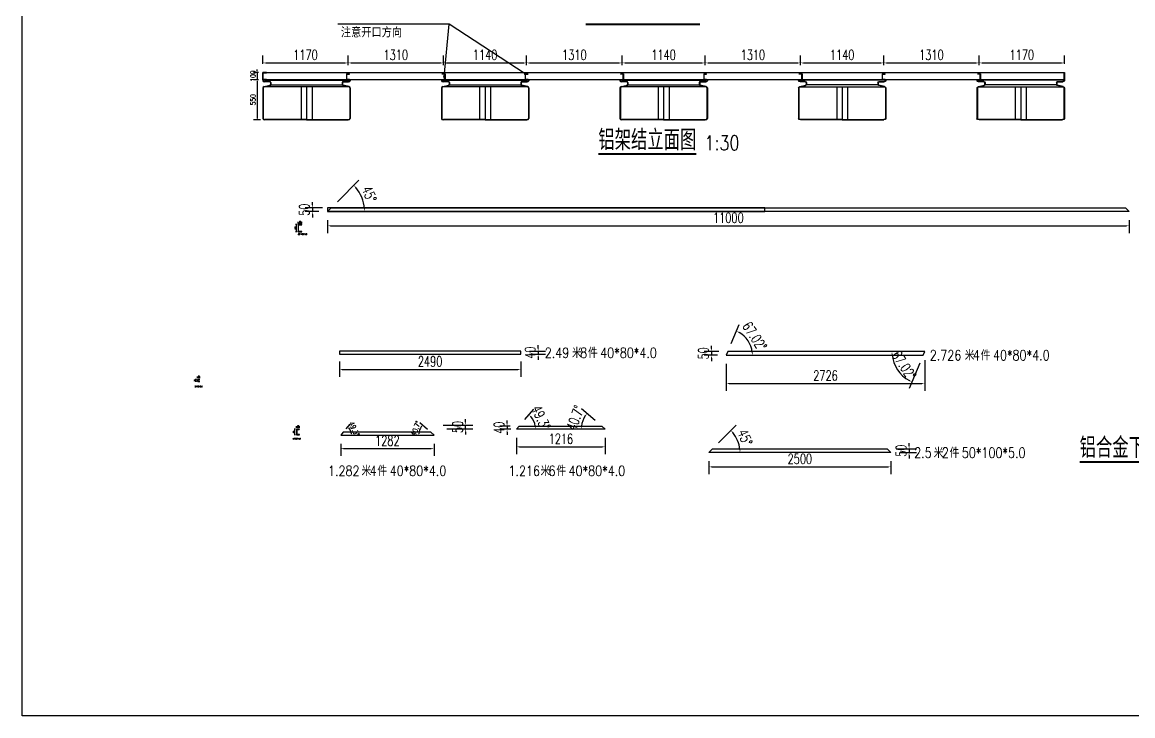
# Model space of a CAD drawing. Header units: millimetres. Extents: x 20612 to 122804, y 29227 to 156976.
# Drawn here: x 80355 to 95595, y 29227 to 38743 of the extents above; entities that cross this region are included whole.
import ezdxf

# ---------------------------------------------------------------- set-up
doc = ezdxf.new("R2010")
doc.units = ezdxf.units.MM
doc.header["$LTSCALE"] = 1000
for name, color, linetype in [('DIM_LEAD', 3, 'Continuous'), ('DIM_SYMB', 3, 'Continuous'), ('PUB_TEXT', 7, 'Continuous'), ('W-FLOAT_BOWL浮筒', 253, 'Continuous')]:
    doc.layers.add(name, color=color, linetype=linetype)
doc.styles.add('_TCH_DIM', font='SIMPLEX.shx', dxfattribs={"bigfont": 'hztxt.shx'})
doc.styles.get("Standard").update_dxf_attribs({"font": 'simplex.shx', "width": 0.8, "bigfont": 'hztxt.shx'})
doc.styles.add('STANDARD_T3', font='simplex.shx', dxfattribs={"width": 0.7, "bigfont": 'hztxt.shx'})
doc.dimstyles.new('W&&20', dxfattribs={"dimtxt": 70, "dimasz": 20, "dimexe": 50, "dimexo": 60, "dimgap": 20, "dimtad": 1, "dimdec": 0, "dimzin": 0, "dimdsep": 46, "dimtxsty": 'STANDARD_T3', "dimcen": 0.09, "dimclrd": 1, "dimclre": 1, "dimclrt": 7, "dimazin": 2, "dimtfac": 1, "dimtdec": 0, "dimtix": 1, "dimtmove": 2, "dimatfit": 3, "dimfxl": 0, "dimtolj": 1, "dimtzin": 0, "dimarcsym": 0})
doc.dimstyles.new('W&&40', dxfattribs={"dimtxt": 140, "dimasz": 40, "dimexe": 100, "dimexo": 120, "dimgap": 40, "dimtad": 1, "dimdec": 0, "dimzin": 0, "dimdsep": 46, "dimtxsty": 'STANDARD_T3', "dimcen": 0.09, "dimclrd": 1, "dimclre": 1, "dimclrt": 7, "dimazin": 2, "dimtfac": 1, "dimtdec": 0, "dimtix": 1, "dimtmove": 2, "dimatfit": 3, "dimfxl": 0, "dimtolj": 1, "dimtzin": 0, "dimarcsym": 0})
doc.dimstyles.new('W&&5', dxfattribs={"dimtxt": 17.5, "dimasz": 5, "dimexe": 12.5, "dimexo": 15, "dimgap": 5, "dimtad": 1, "dimdec": 0, "dimzin": 0, "dimdsep": 46, "dimtxsty": 'STANDARD_T3', "dimcen": 0.09, "dimclrd": 1, "dimclre": 1, "dimclrt": 7, "dimazin": 2, "dimtfac": 1, "dimtdec": 0, "dimtix": 1, "dimtmove": 2, "dimatfit": 3, "dimfxl": 0, "dimtolj": 1, "dimtzin": 0, "dimarcsym": 0})

# ---------------------------------------------------------------- blocks, each defined once
blk = doc.blocks.new('*D130')
at = {"color": 1, "lineweight": -2, "transparency": 16777216}
for p, q in [((90015, 34054), (90015, 33685)), ((92741, 34104), (92741, 33685)), ((90055, 33785), (92701, 33785))]:
    blk.add_line(p, q, dxfattribs=at)
at = {"color": 1, "transparency": 16777216}
for points in [[(90055, 33792), (90055, 33779), (90015, 33785)], [(92701, 33792), (92701, 33779), (92741, 33785)]]:
    blk.add_solid(points, dxfattribs=at)
at = {"layer": 'Defpoints', "color": 0, "transparency": 16777216}
for p in [(90015, 34174), (92741, 34224), (92741, 33785)]:
    blk.add_point(p, dxfattribs=at)
at = {"color": 7, "transparency": 16777216, "insert": (91378, 33895), "char_height": 140, "attachment_point": 5, "style": 'STANDARD_T3'}
blk.add_mtext('\\A1;2726', dxfattribs=at)
blk = doc.blocks.new('*D131')
at = {"color": 1, "lineweight": -2, "transparency": 16777216}
for p, q in [((84707, 34090), (84707, 33879)), ((87197, 34090), (87197, 33879)), ((84747, 33979), (87157, 33979))]:
    blk.add_line(p, q, dxfattribs=at)
at = {"color": 1, "transparency": 16777216}
for points in [[(84747, 33986), (84747, 33972), (84707, 33979)], [(87157, 33986), (87157, 33972), (87197, 33979)]]:
    blk.add_solid(points, dxfattribs=at)
at = {"layer": 'Defpoints', "color": 0, "transparency": 16777216}
for p in [(84707, 34210), (87197, 34210), (87197, 33979)]:
    blk.add_point(p, dxfattribs=at)
at = {"color": 7, "transparency": 16777216, "insert": (85952, 34089), "char_height": 140, "attachment_point": 5, "style": 'STANDARD_T3'}
blk.add_mtext('\\A1;2490', dxfattribs=at)
blk = doc.blocks.new('*D132')
at = {"color": 1, "lineweight": -2, "transparency": 16777216}
for p, q in [((89776, 32719), (89776, 32542)), ((89816, 32642), (92236, 32642)), ((92276, 32719), (92276, 32542))]:
    blk.add_line(p, q, dxfattribs=at)
at = {"color": 1, "transparency": 16777216}
for points in [[(89816, 32649), (89816, 32636), (89776, 32642)], [(92236, 32649), (92236, 32636), (92276, 32642)]]:
    blk.add_solid(points, dxfattribs=at)
at = {"layer": 'Defpoints', "color": 0, "transparency": 16777216}
for p in [(89776, 32839), (92276, 32839), (92276, 32642)]:
    blk.add_point(p, dxfattribs=at)
at = {"color": 7, "transparency": 16777216, "insert": (91026, 32752), "char_height": 140, "attachment_point": 5, "style": 'STANDARD_T3'}
blk.add_mtext('\\A1;2500', dxfattribs=at)
blk = doc.blocks.new('*D133')
at = {"color": 1, "lineweight": -2, "transparency": 16777216}
for p, q in [((84545, 36026), (84545, 35850)), ((95545, 36026), (95545, 35850)), ((84585, 35950), (95505, 35950))]:
    blk.add_line(p, q, dxfattribs=at)
at = {"color": 1, "transparency": 16777216}
for points in [[(84585, 35957), (84585, 35943), (84545, 35950)], [(95505, 35957), (95505, 35943), (95545, 35950)]]:
    blk.add_solid(points, dxfattribs=at)
at = {"layer": 'Defpoints', "color": 0, "transparency": 16777216}
for p in [(84545, 36146), (95545, 36146), (95545, 35950)]:
    blk.add_point(p, dxfattribs=at)
at = {"color": 7, "transparency": 16777216, "insert": (90045, 36060), "char_height": 140, "attachment_point": 5, "style": 'STANDARD_T3'}
blk.add_mtext('\\A1;11000', dxfattribs=at)
blk = doc.blocks.new('*D134')
at = {"color": 1, "lineweight": -2, "transparency": 16777216}
for p, q in [((84725, 32956), (84725, 32792)), ((86007, 32956), (86007, 32792)), ((84765, 32892), (85967, 32892))]:
    blk.add_line(p, q, dxfattribs=at)
at = {"color": 1, "transparency": 16777216}
for points in [[(84765, 32899), (84765, 32885), (84725, 32892)], [(85967, 32899), (85967, 32885), (86007, 32892)]]:
    blk.add_solid(points, dxfattribs=at)
at = {"layer": 'Defpoints', "color": 0, "transparency": 16777216}
for p in [(84725, 33076), (86007, 33076), (86007, 32892)]:
    blk.add_point(p, dxfattribs=at)
at = {"color": 7, "transparency": 16777216, "insert": (85366, 33002), "char_height": 140, "attachment_point": 5, "style": 'STANDARD_T3'}
blk.add_mtext('\\A1;1282', dxfattribs=at)
blk = doc.blocks.new('*D137')
at = {"color": 1, "lineweight": -2, "transparency": 16777216}
for p, q in [((87139, 33040), (87139, 32817)), ((88355, 33040), (88355, 32817)), ((87179, 32917), (88315, 32917))]:
    blk.add_line(p, q, dxfattribs=at)
at = {"color": 1, "transparency": 16777216}
for points in [[(87179, 32924), (87179, 32910), (87139, 32917)], [(88315, 32924), (88315, 32910), (88355, 32917)]]:
    blk.add_solid(points, dxfattribs=at)
at = {"layer": 'Defpoints', "color": 0, "transparency": 16777216}
for p in [(87139, 33160), (88355, 33160), (88355, 32917)]:
    blk.add_point(p, dxfattribs=at)
at = {"color": 7, "transparency": 16777216, "insert": (87747, 33027), "char_height": 140, "attachment_point": 5, "style": 'STANDARD_T3'}
blk.add_mtext('\\A1;1216', dxfattribs=at)
blk = doc.blocks.new('*D140')
at = {"color": 1, "lineweight": -2, "transparency": 16777216}
for p, q in [((84128, 35967), (84106, 35967)), ((84128, 35867), (84106, 35867)), ((84119, 35872), (84119, 35962))]:
    blk.add_line(p, q, dxfattribs=at)
at = {"color": 1, "transparency": 16777216}
for points in [[(84118, 35962), (84120, 35962), (84119, 35967)], [(84118, 35872), (84120, 35872), (84119, 35867)]]:
    blk.add_solid(points, dxfattribs=at)
at = {"layer": 'Defpoints', "color": 0, "transparency": 16777216}
for p in [(84119, 35967), (84143, 35967), (84143, 35867)]:
    blk.add_point(p, dxfattribs=at)
at = {"color": 7, "transparency": 16777216, "insert": (84105, 35917), "char_height": 17.5, "attachment_point": 5, "rotation": 90, "style": 'STANDARD_T3'}
blk.add_mtext('\\A1;100', dxfattribs=at)
blk = doc.blocks.new('*D141')
at = {"color": 1, "lineweight": -2, "transparency": 16777216}
for p, q in [((84143, 35982), (84143, 36004)), ((84148, 35992), (84188, 35992)), ((84193, 35982), (84193, 36004))]:
    blk.add_line(p, q, dxfattribs=at)
at = {"color": 1, "transparency": 16777216}
for points in [[(84148, 35993), (84148, 35991), (84143, 35992)], [(84188, 35993), (84188, 35991), (84193, 35992)]]:
    blk.add_solid(points, dxfattribs=at)
at = {"layer": 'Defpoints', "color": 0, "transparency": 16777216}
for p in [(84143, 35967), (84193, 35992), (84193, 35967)]:
    blk.add_point(p, dxfattribs=at)
at = {"color": 7, "transparency": 16777216, "insert": (84168, 36006), "char_height": 17.5, "attachment_point": 5, "style": 'STANDARD_T3'}
blk.add_mtext('\\A1;50', dxfattribs=at)
blk = doc.blocks.new('*D142')
at = {"color": 1, "lineweight": -2, "transparency": 16777216}
for p, q in [((84106, 33161), (84085, 33161)), ((84106, 33081), (84085, 33081)), ((84097, 33086), (84097, 33156))]:
    blk.add_line(p, q, dxfattribs=at)
at = {"color": 1, "transparency": 16777216}
for points in [[(84096, 33156), (84098, 33156), (84097, 33161)], [(84096, 33086), (84098, 33086), (84097, 33081)]]:
    blk.add_solid(points, dxfattribs=at)
at = {"layer": 'Defpoints', "color": 0, "transparency": 16777216}
for p in [(84097, 33161), (84121, 33161), (84121, 33081)]:
    blk.add_point(p, dxfattribs=at)
at = {"color": 7, "transparency": 16777216, "insert": (84083, 33121), "char_height": 17.5, "attachment_point": 5, "rotation": 90, "style": 'STANDARD_T3'}
blk.add_mtext('\\A1;80', dxfattribs=at)
blk = doc.blocks.new('*D143')
at = {"color": 1, "lineweight": -2, "transparency": 16777216}
for p, q in [((84121, 33176), (84121, 33199)), ((84126, 33186), (84156, 33186)), ((84161, 33176), (84161, 33199))]:
    blk.add_line(p, q, dxfattribs=at)
at = {"color": 1, "transparency": 16777216}
for points in [[(84126, 33187), (84126, 33185), (84121, 33186)], [(84156, 33187), (84156, 33185), (84161, 33186)]]:
    blk.add_solid(points, dxfattribs=at)
at = {"layer": 'Defpoints', "color": 0, "transparency": 16777216}
for p in [(84121, 33161), (84161, 33186), (84161, 33161)]:
    blk.add_point(p, dxfattribs=at)
at = {"color": 7, "transparency": 16777216, "insert": (84141, 33200), "char_height": 17.5, "attachment_point": 5, "style": 'STANDARD_T3'}
blk.add_mtext('\\A1;40', dxfattribs=at)
blk = doc.blocks.new('*D138')
at = {"color": 1, "lineweight": -2, "transparency": 16777216}
for p, q in [((82747, 33842), (82726, 33842)), ((82738, 33817), (82738, 33837)), ((82747, 33812), (82726, 33812))]:
    blk.add_line(p, q, dxfattribs=at)
at = {"color": 1, "transparency": 16777216}
for points in [[(82738, 33837), (82739, 33837), (82738, 33842)], [(82738, 33817), (82739, 33817), (82738, 33812)]]:
    blk.add_solid(points, dxfattribs=at)
at = {"layer": 'Defpoints', "color": 0, "transparency": 16777216}
for p in [(82738, 33842), (82762, 33842), (82762, 33812)]:
    blk.add_point(p, dxfattribs=at)
at = {"color": 7, "transparency": 16777216, "insert": (82725, 33827), "char_height": 17.5, "attachment_point": 5, "rotation": 90, "style": 'STANDARD_T3'}
blk.add_mtext('\\A1;30', dxfattribs=at)
blk = doc.blocks.new('*D139')
at = {"color": 1, "lineweight": -2, "transparency": 16777216}
for p, q in [((82762, 33857), (82762, 33880)), ((82767, 33867), (82787, 33867)), ((82792, 33857), (82792, 33880))]:
    blk.add_line(p, q, dxfattribs=at)
at = {"color": 1, "transparency": 16777216}
for points in [[(82767, 33868), (82767, 33866), (82762, 33867)], [(82787, 33868), (82787, 33866), (82792, 33867)]]:
    blk.add_solid(points, dxfattribs=at)
at = {"layer": 'Defpoints', "color": 0, "transparency": 16777216}
for p in [(82762, 33842), (82792, 33867), (82792, 33842)]:
    blk.add_point(p, dxfattribs=at)
at = {"color": 7, "transparency": 16777216, "insert": (82777, 33881), "char_height": 17.5, "attachment_point": 5, "style": 'STANDARD_T3'}
blk.add_mtext('\\A1;30', dxfattribs=at)
blk = doc.blocks.new('*D175')
at = {"color": 1, "lineweight": -2, "transparency": 16777216}
blk.add_line((84680, 36281), (84976, 36577), dxfattribs=at)
blk.add_arc((84545, 36146), 509, 4.5021, 40.4979, dxfattribs=at)
at = {"color": 1, "transparency": 16777216}
for points in [[(84927, 36472), (84937, 36481), (84905, 36506)], [(85059, 36186), (85046, 36186), (85054, 36146)]]:
    blk.add_solid(points, dxfattribs=at)
at = {"layer": 'Defpoints', "color": 0, "transparency": 16777216}
for p in [(85037, 36278), (84545, 36146), (84545, 36146), (84595, 36196), (95545, 36146)]:
    blk.add_point(p, dxfattribs=at)
at = {"color": 7, "transparency": 16777216, "insert": (85117, 36383), "char_height": 140, "attachment_point": 5, "rotation": 292.5, "style": 'STANDARD_T3'}
blk.add_mtext('\\A1;45°', dxfattribs=at)
blk = doc.blocks.new('*D176')
at = {"color": 1, "lineweight": -2, "transparency": 16777216}
blk.add_line((89911, 32973), (90150, 33213), dxfattribs=at)
blk.add_arc((89776, 32839), 429, 5.3435, 39.6565, dxfattribs=at)
at = {"color": 1, "transparency": 16777216}
for points in [[(90102, 33108), (90112, 33117), (90080, 33142)], [(90210, 32879), (90197, 32878), (90205, 32839)]]:
    blk.add_solid(points, dxfattribs=at)
at = {"layer": 'Defpoints', "color": 0, "transparency": 16777216}
for p in [(90191, 32950), (89776, 32839), (89776, 32839), (89826, 32889), (92276, 32839)]:
    blk.add_point(p, dxfattribs=at)
at = {"color": 7, "transparency": 16777216, "insert": (90274, 33045), "char_height": 140, "attachment_point": 5, "rotation": 292.5, "style": 'STANDARD_T3'}
blk.add_mtext('\\A1;45°', dxfattribs=at)
blk = doc.blocks.new('*D177')
at = {"color": 1, "lineweight": -2, "transparency": 16777216}
blk.add_line((90083, 34334), (90194, 34597), dxfattribs=at)
blk.add_arc((90015, 34174), 360, 6.3756, 60.6475, dxfattribs=at)
at = {"color": 1, "transparency": 16777216}
for points in [[(90188, 34481), (90194, 34493), (90155, 34505)], [(90379, 34214), (90366, 34214), (90375, 34174)]]:
    blk.add_solid(points, dxfattribs=at)
at = {"layer": 'Defpoints', "color": 0, "transparency": 16777216}
for p in [(90348, 34311), (90015, 34174), (90015, 34174), (90036, 34224), (92720, 34174)]:
    blk.add_point(p, dxfattribs=at)
at = {"color": 7, "transparency": 16777216, "insert": (90407, 34433), "char_height": 140, "attachment_point": 5, "rotation": 303.5115, "style": 'STANDARD_T3'}
blk.add_mtext('\\A1;67.02°', dxfattribs=at)
blk = doc.blocks.new('*D178')
at = {"color": 1, "lineweight": -2, "transparency": 16777216}
blk.add_line((87252, 33291), (87374, 33433), dxfattribs=at)
blk.add_arc((87139, 33160), 260, 8.8301, 40.4726, dxfattribs=at)
at = {"color": 1, "transparency": 16777216}
for points in [[(87332, 33324), (87341, 33334), (87308, 33357)], [(87402, 33201), (87389, 33200), (87399, 33160)]]:
    blk.add_solid(points, dxfattribs=at)
at = {"layer": 'Defpoints', "color": 0, "transparency": 16777216}
for p in [(87388, 33234), (87139, 33160), (87139, 33160), (87173, 33200), (88355, 33160)]:
    blk.add_point(p, dxfattribs=at)
at = {"color": 7, "transparency": 16777216, "insert": (87475, 33315), "char_height": 140, "attachment_point": 5, "rotation": 294.6513, "style": 'STANDARD_T3'}
blk.add_mtext('\\A1;49.3°', dxfattribs=at)
blk = doc.blocks.new('*D179')
at = {"color": 1, "lineweight": -2, "transparency": 16777216}
blk.add_line((88218, 33279), (88030, 33440), dxfattribs=at)
blk.add_arc((88355, 33160), 328, 146.2893, 173.0134, dxfattribs=at)
at = {"color": 1, "transparency": 16777216}
for points in [[(88077, 33346), (88087, 33338), (88106, 33374)], [(88036, 33200), (88023, 33201), (88027, 33160)]]:
    blk.add_solid(points, dxfattribs=at)
at = {"layer": 'Defpoints', "color": 0, "transparency": 16777216}
for p in [(88063, 33310), (87139, 33160), (88309, 33200), (88355, 33160), (88355, 33160)]:
    blk.add_point(p, dxfattribs=at)
at = {"color": 7, "transparency": 16777216, "insert": (87944, 33313), "char_height": 140, "attachment_point": 5, "rotation": 69.6513, "style": 'STANDARD_T3'}
blk.add_mtext('\\A1;40.7°', dxfattribs=at)
blk = doc.blocks.new('*D180')
at = {"color": 1, "lineweight": -2, "transparency": 16777216}
blk.add_line((92673, 34063), (92526, 33717), dxfattribs=at)
blk.add_arc((92741, 34224), 451, 185.0836, 241.9394, dxfattribs=at)
at = {"color": 1, "transparency": 16777216}
for points in [[(92285, 34184), (92298, 34184), (92290, 34224)], [(92532, 33832), (92526, 33820), (92565, 33809)]]:
    blk.add_solid(points, dxfattribs=at)
at = {"layer": 'Defpoints', "color": 0, "transparency": 16777216}
for p in [(90036, 34224), (92720, 34174), (92741, 34224), (92741, 34224), (92324, 34053)]:
    blk.add_point(p, dxfattribs=at)
at = {"color": 7, "transparency": 16777216, "insert": (92456, 34036), "char_height": 140, "attachment_point": 5, "rotation": 303.5115, "style": 'STANDARD_T3'}
blk.add_mtext('\\A1;67.02°', dxfattribs=at)
blk = doc.blocks.new('*D181')
at = {"color": 1, "lineweight": -2, "transparency": 16777216}
for p, q in [((86440, 33255), (86440, 33295)), ((86132, 33215), (86540, 33215)), ((86182, 33165), (86540, 33165)), ((86440, 33165), (86440, 33215)), ((86440, 33125), (86440, 33085))]:
    blk.add_line(p, q, dxfattribs=at)
at = {"color": 1, "transparency": 16777216}
for points in [[(86433, 33255), (86447, 33255), (86440, 33215)], [(86433, 33125), (86447, 33125), (86440, 33165)]]:
    blk.add_solid(points, dxfattribs=at)
at = {"layer": 'Defpoints', "color": 0, "transparency": 16777216}
for p in [(86012, 33215), (86062, 33165), (86440, 33215)]:
    blk.add_point(p, dxfattribs=at)
at = {"color": 7, "transparency": 16777216, "insert": (86330, 33190), "char_height": 140, "attachment_point": 5, "rotation": 90, "style": 'STANDARD_T3'}
blk.add_mtext('\\A1;50', dxfattribs=at)
blk = doc.blocks.new('*D182')
at = {"color": 1, "lineweight": -2, "transparency": 16777216}
for p, q in [((87008, 33240), (87008, 33280)), ((87053, 33200), (86908, 33200)), ((87062, 33160), (86908, 33160)), ((87008, 33200), (87008, 33160)), ((87008, 33120), (87008, 33080))]:
    blk.add_line(p, q, dxfattribs=at)
at = {"color": 1, "transparency": 16777216}
for points in [[(87002, 33240), (87015, 33240), (87008, 33200)], [(87002, 33120), (87015, 33120), (87008, 33160)]]:
    blk.add_solid(points, dxfattribs=at)
at = {"layer": 'Defpoints', "color": 0, "transparency": 16777216}
for p in [(87008, 33160), (87173, 33200), (87182, 33160)]:
    blk.add_point(p, dxfattribs=at)
at = {"color": 7, "transparency": 16777216, "insert": (86898, 33180), "char_height": 140, "attachment_point": 5, "rotation": 90, "style": 'STANDARD_T3'}
blk.add_mtext('\\A1;40', dxfattribs=at)
blk = doc.blocks.new('*D183')
at = {"color": 1, "lineweight": -2, "transparency": 16777216}
for p, q in [((87435, 34270), (87435, 34310)), ((87317, 34230), (87535, 34230)), ((87317, 34190), (87535, 34190)), ((87435, 34230), (87435, 34190)), ((87435, 34150), (87435, 34110))]:
    blk.add_line(p, q, dxfattribs=at)
at = {"color": 1, "transparency": 16777216}
for points in [[(87428, 34270), (87442, 34270), (87435, 34230)], [(87428, 34150), (87442, 34150), (87435, 34190)]]:
    blk.add_solid(points, dxfattribs=at)
at = {"layer": 'Defpoints', "color": 0, "transparency": 16777216}
for p in [(87197, 34230), (87197, 34190), (87435, 34190)]:
    blk.add_point(p, dxfattribs=at)
at = {"color": 7, "transparency": 16777216, "insert": (87325, 34210), "char_height": 140, "attachment_point": 5, "rotation": 90, "style": 'STANDARD_T3'}
blk.add_mtext('\\A1;40', dxfattribs=at)
blk = doc.blocks.new('*D184')
at = {"color": 1, "lineweight": -2, "transparency": 16777216}
for p, q in [((92525, 32929), (92525, 32969)), ((92346, 32889), (92625, 32889)), ((92396, 32839), (92625, 32839)), ((92525, 32889), (92525, 32839)), ((92525, 32799), (92525, 32759))]:
    blk.add_line(p, q, dxfattribs=at)
at = {"color": 1, "transparency": 16777216}
for points in [[(92519, 32929), (92532, 32929), (92525, 32889)], [(92519, 32799), (92532, 32799), (92525, 32839)]]:
    blk.add_solid(points, dxfattribs=at)
at = {"layer": 'Defpoints', "color": 0, "transparency": 16777216}
for p in [(92226, 32889), (92276, 32839), (92525, 32839)]:
    blk.add_point(p, dxfattribs=at)
at = {"color": 7, "transparency": 16777216, "insert": (92415, 32864), "char_height": 140, "attachment_point": 5, "rotation": 90, "style": 'STANDARD_T3'}
blk.add_mtext('\\A1;50', dxfattribs=at)
blk = doc.blocks.new('*D185')
at = {"color": 1, "lineweight": -2, "transparency": 16777216}
for p, q in [((89813, 34264), (89813, 34304)), ((89916, 34224), (89713, 34224)), ((89895, 34174), (89713, 34174)), ((89813, 34224), (89813, 34174)), ((89813, 34134), (89813, 34094))]:
    blk.add_line(p, q, dxfattribs=at)
at = {"color": 1, "transparency": 16777216}
for points in [[(89807, 34264), (89820, 34264), (89813, 34224)], [(89807, 34134), (89820, 34134), (89813, 34174)]]:
    blk.add_solid(points, dxfattribs=at)
at = {"layer": 'Defpoints', "color": 0, "transparency": 16777216}
for p in [(89813, 34174), (90015, 34174), (90036, 34224)]:
    blk.add_point(p, dxfattribs=at)
at = {"color": 7, "transparency": 16777216, "insert": (89703, 34199), "char_height": 140, "attachment_point": 5, "rotation": 90, "style": 'STANDARD_T3'}
blk.add_mtext('\\A1;50', dxfattribs=at)
blk = doc.blocks.new('*D186')
at = {"color": 1, "lineweight": -2, "transparency": 16777216}
for p, q in [((84337, 36236), (84337, 36276)), ((84475, 36196), (84237, 36196)), ((84425, 36146), (84237, 36146)), ((84337, 36196), (84337, 36146)), ((84337, 36106), (84337, 36066))]:
    blk.add_line(p, q, dxfattribs=at)
at = {"color": 1, "transparency": 16777216}
for points in [[(84330, 36236), (84344, 36236), (84337, 36196)], [(84330, 36106), (84344, 36106), (84337, 36146)]]:
    blk.add_solid(points, dxfattribs=at)
at = {"layer": 'Defpoints', "color": 0, "transparency": 16777216}
for p in [(84337, 36146), (84545, 36146), (84595, 36196)]:
    blk.add_point(p, dxfattribs=at)
at = {"color": 7, "transparency": 16777216, "insert": (84227, 36171), "char_height": 140, "attachment_point": 5, "rotation": 90, "style": 'STANDARD_T3'}
blk.add_mtext('\\A1;50', dxfattribs=at)
blk = doc.blocks.new('*D266')
at = {"color": 1, "lineweight": -2, "transparency": 16777216}
blk.add_line((84799, 33162), (84855, 33228), dxfattribs=at)
blk.add_arc((84725, 33076), 150, 7.6601, 41.6426, dxfattribs=at)
at = {"color": 1, "transparency": 16777216}
for points in [[(84835, 33173), (84839, 33178), (84823, 33190)], [(84877, 33096), (84870, 33096), (84875, 33076)]]:
    blk.add_solid(points, dxfattribs=at)
at = {"layer": 'Defpoints', "color": 0, "transparency": 16777216}
for p in [(84725, 33076), (84725, 33076), (84760, 33116), (84869, 33118), (86007, 33076)]:
    blk.add_point(p, dxfattribs=at)
at = {"color": 7, "transparency": 16777216, "insert": (84911, 33162), "char_height": 70, "attachment_point": 5, "rotation": 294.6513, "style": 'STANDARD_T3'}
blk.add_mtext('\\A1;49.3°', dxfattribs=at)
blk = doc.blocks.new('*D267')
at = {"color": 1, "lineweight": -2, "transparency": 16777216}
blk.add_line((85915, 33155), (85809, 33247), dxfattribs=at)
blk.add_arc((86007, 33076), 212, 144.7199, 174.5828, dxfattribs=at)
at = {"color": 1, "transparency": 16777216}
for points in [[(85800, 33096), (85793, 33096), (85796, 33076)], [(85832, 33200), (85837, 33196), (85847, 33214)]]:
    blk.add_solid(points, dxfattribs=at)
at = {"layer": 'Defpoints', "color": 0, "transparency": 16777216}
for p in [(84725, 33076), (85819, 33173), (85961, 33116), (86007, 33076), (86007, 33076)]:
    blk.add_point(p, dxfattribs=at)
at = {"color": 7, "transparency": 16777216, "insert": (85757, 33169), "char_height": 70, "attachment_point": 5, "rotation": 69.6513, "style": 'STANDARD_T3'}
blk.add_mtext('\\A1;40.7°', dxfattribs=at)
blk = doc.blocks.new('*D280')
at = {"color": 1, "lineweight": -2, "transparency": 16777216}
for p, q in [((83657, 38174), (83657, 38285)), ((84827, 38154), (84827, 38285)), ((83697, 38185), (84787, 38185))]:
    blk.add_line(p, q, dxfattribs=at)
at = {"color": 1, "transparency": 16777216}
for points in [[(83697, 38191), (83697, 38178), (83657, 38185)], [(84787, 38191), (84787, 38178), (84827, 38185)]]:
    blk.add_solid(points, dxfattribs=at)
at = {"layer": 'Defpoints', "color": 0, "transparency": 16777216}
for p in [(84827, 38185), (83657, 38054), (84827, 38034)]:
    blk.add_point(p, dxfattribs=at)
at = {"color": 7, "transparency": 16777216, "insert": (84242, 38295), "char_height": 140, "attachment_point": 5, "style": 'STANDARD_T3'}
blk.add_mtext('\\A1;1170', dxfattribs=at)
blk = doc.blocks.new('*D281')
at = {"color": 1, "lineweight": -2, "transparency": 16777216}
for p, q in [((84827, 38154), (84827, 38285)), ((86137, 38154), (86137, 38285)), ((84867, 38185), (86097, 38185))]:
    blk.add_line(p, q, dxfattribs=at)
at = {"color": 1, "transparency": 16777216}
for points in [[(84867, 38191), (84867, 38178), (84827, 38185)], [(86097, 38191), (86097, 38178), (86137, 38185)]]:
    blk.add_solid(points, dxfattribs=at)
at = {"layer": 'Defpoints', "color": 0, "transparency": 16777216}
for p in [(86137, 38185), (84827, 38034), (86137, 38034)]:
    blk.add_point(p, dxfattribs=at)
at = {"color": 7, "transparency": 16777216, "insert": (85482, 38295), "char_height": 140, "attachment_point": 5, "style": 'STANDARD_T3'}
blk.add_mtext('\\A1;1310', dxfattribs=at)
blk = doc.blocks.new('*D282')
at = {"color": 1, "lineweight": -2, "transparency": 16777216}
for p, q in [((86137, 38154), (86137, 38285)), ((87277, 38154), (87277, 38285)), ((86177, 38185), (87237, 38185))]:
    blk.add_line(p, q, dxfattribs=at)
at = {"color": 1, "transparency": 16777216}
for points in [[(86177, 38191), (86177, 38178), (86137, 38185)], [(87237, 38191), (87237, 38178), (87277, 38185)]]:
    blk.add_solid(points, dxfattribs=at)
at = {"layer": 'Defpoints', "color": 0, "transparency": 16777216}
for p in [(87277, 38185), (86137, 38034), (87277, 38034)]:
    blk.add_point(p, dxfattribs=at)
at = {"color": 7, "transparency": 16777216, "insert": (86707, 38295), "char_height": 140, "attachment_point": 5, "style": 'STANDARD_T3'}
blk.add_mtext('\\A1;1140', dxfattribs=at)
blk = doc.blocks.new('*D283')
at = {"color": 1, "lineweight": -2, "transparency": 16777216}
for p, q in [((87277, 38154), (87277, 38285)), ((88587, 38154), (88587, 38285)), ((87317, 38185), (88547, 38185))]:
    blk.add_line(p, q, dxfattribs=at)
at = {"color": 1, "transparency": 16777216}
for points in [[(87317, 38191), (87317, 38178), (87277, 38185)], [(88547, 38191), (88547, 38178), (88587, 38185)]]:
    blk.add_solid(points, dxfattribs=at)
at = {"layer": 'Defpoints', "color": 0, "transparency": 16777216}
for p in [(88587, 38185), (87277, 38034), (88587, 38034)]:
    blk.add_point(p, dxfattribs=at)
at = {"color": 7, "transparency": 16777216, "insert": (87932, 38295), "char_height": 140, "attachment_point": 5, "style": 'STANDARD_T3'}
blk.add_mtext('\\A1;1310', dxfattribs=at)
blk = doc.blocks.new('*D284')
at = {"color": 1, "lineweight": -2, "transparency": 16777216}
for p, q in [((88587, 38154), (88587, 38285)), ((89727, 38154), (89727, 38285)), ((88627, 38185), (89687, 38185))]:
    blk.add_line(p, q, dxfattribs=at)
at = {"color": 1, "transparency": 16777216}
for points in [[(88627, 38191), (88627, 38178), (88587, 38185)], [(89687, 38191), (89687, 38178), (89727, 38185)]]:
    blk.add_solid(points, dxfattribs=at)
at = {"layer": 'Defpoints', "color": 0, "transparency": 16777216}
for p in [(89727, 38185), (88587, 38034), (89727, 38034)]:
    blk.add_point(p, dxfattribs=at)
at = {"color": 7, "transparency": 16777216, "insert": (89157, 38295), "char_height": 140, "attachment_point": 5, "style": 'STANDARD_T3'}
blk.add_mtext('\\A1;1140', dxfattribs=at)
blk = doc.blocks.new('*D285')
at = {"color": 1, "lineweight": -2, "transparency": 16777216}
for p, q in [((89727, 38154), (89727, 38285)), ((91037, 38154), (91037, 38285)), ((89767, 38185), (90997, 38185))]:
    blk.add_line(p, q, dxfattribs=at)
at = {"color": 1, "transparency": 16777216}
for points in [[(89767, 38191), (89767, 38178), (89727, 38185)], [(90997, 38191), (90997, 38178), (91037, 38185)]]:
    blk.add_solid(points, dxfattribs=at)
at = {"layer": 'Defpoints', "color": 0, "transparency": 16777216}
for p in [(91037, 38185), (89727, 38034), (91037, 38034)]:
    blk.add_point(p, dxfattribs=at)
at = {"color": 7, "transparency": 16777216, "insert": (90382, 38295), "char_height": 140, "attachment_point": 5, "style": 'STANDARD_T3'}
blk.add_mtext('\\A1;1310', dxfattribs=at)
blk = doc.blocks.new('*D286')
at = {"color": 1, "lineweight": -2, "transparency": 16777216}
for p, q in [((91037, 38154), (91037, 38285)), ((92177, 38154), (92177, 38285)), ((91077, 38185), (92137, 38185))]:
    blk.add_line(p, q, dxfattribs=at)
at = {"color": 1, "transparency": 16777216}
for points in [[(91077, 38191), (91077, 38178), (91037, 38185)], [(92137, 38191), (92137, 38178), (92177, 38185)]]:
    blk.add_solid(points, dxfattribs=at)
at = {"layer": 'Defpoints', "color": 0, "transparency": 16777216}
for p in [(92177, 38185), (91037, 38034), (92177, 38034)]:
    blk.add_point(p, dxfattribs=at)
at = {"color": 7, "transparency": 16777216, "insert": (91607, 38295), "char_height": 140, "attachment_point": 5, "style": 'STANDARD_T3'}
blk.add_mtext('\\A1;1140', dxfattribs=at)
blk = doc.blocks.new('*D287')
at = {"color": 1, "lineweight": -2, "transparency": 16777216}
for p, q in [((92177, 38154), (92177, 38285)), ((93487, 38154), (93487, 38285)), ((92217, 38185), (93447, 38185))]:
    blk.add_line(p, q, dxfattribs=at)
at = {"color": 1, "transparency": 16777216}
for points in [[(92217, 38191), (92217, 38178), (92177, 38185)], [(93447, 38191), (93447, 38178), (93487, 38185)]]:
    blk.add_solid(points, dxfattribs=at)
at = {"layer": 'Defpoints', "color": 0, "transparency": 16777216}
for p in [(93487, 38185), (92177, 38034), (93487, 38034)]:
    blk.add_point(p, dxfattribs=at)
at = {"color": 7, "transparency": 16777216, "insert": (92832, 38295), "char_height": 140, "attachment_point": 5, "style": 'STANDARD_T3'}
blk.add_mtext('\\A1;1310', dxfattribs=at)
blk = doc.blocks.new('*D288')
at = {"color": 1, "lineweight": -2, "transparency": 16777216}
for p, q in [((93487, 38154), (93487, 38285)), ((94657, 38174), (94657, 38285)), ((93527, 38185), (94617, 38185))]:
    blk.add_line(p, q, dxfattribs=at)
at = {"color": 1, "transparency": 16777216}
for points in [[(93527, 38191), (93527, 38178), (93487, 38185)], [(94617, 38191), (94617, 38178), (94657, 38185)]]:
    blk.add_solid(points, dxfattribs=at)
at = {"layer": 'Defpoints', "color": 0, "transparency": 16777216}
for p in [(94657, 38185), (93487, 38034), (94657, 38054)]:
    blk.add_point(p, dxfattribs=at)
at = {"color": 7, "transparency": 16777216, "insert": (94072, 38295), "char_height": 140, "attachment_point": 5, "style": 'STANDARD_T3'}
blk.add_mtext('\\A1;1170', dxfattribs=at)
blk = doc.blocks.new('*D289')
at = {"color": 1, "lineweight": -2, "transparency": 16777216}
for p, q in [((83597, 38054), (83527, 38054)), ((83597, 37954), (83527, 37954)), ((83577, 38074), (83577, 38094)), ((83577, 38054), (83577, 37954)), ((83577, 37934), (83577, 37914))]:
    blk.add_line(p, q, dxfattribs=at)
at = {"color": 1, "transparency": 16777216}
for points in [[(83574, 38074), (83581, 38074), (83577, 38054)], [(83574, 37934), (83581, 37934), (83577, 37954)]]:
    blk.add_solid(points, dxfattribs=at)
at = {"layer": 'Defpoints', "color": 0, "transparency": 16777216}
for p in [(83577, 37954), (83657, 38054), (83657, 37954)]:
    blk.add_point(p, dxfattribs=at)
at = {"color": 7, "transparency": 16777216, "insert": (83522, 38004), "char_height": 70, "attachment_point": 5, "rotation": 90, "style": 'STANDARD_T3'}
blk.add_mtext('\\A1;100', dxfattribs=at)
blk = doc.blocks.new('*D290')
at = {"color": 1, "lineweight": -2, "transparency": 16777216}
for p, q in [((83597, 37954), (83527, 37954)), ((83577, 37934), (83577, 37424)), ((83625, 37404), (83527, 37404))]:
    blk.add_line(p, q, dxfattribs=at)
at = {"color": 1, "transparency": 16777216}
for points in [[(83574, 37934), (83581, 37934), (83577, 37954)], [(83574, 37424), (83581, 37424), (83577, 37404)]]:
    blk.add_solid(points, dxfattribs=at)
at = {"layer": 'Defpoints', "color": 0, "transparency": 16777216}
for p in [(83657, 37954), (83577, 37404), (83685, 37404)]:
    blk.add_point(p, dxfattribs=at)
at = {"color": 7, "transparency": 16777216, "insert": (83522, 37679), "char_height": 70, "attachment_point": 5, "rotation": 90, "style": 'STANDARD_T3'}
blk.add_mtext('\\A1;550', dxfattribs=at)
blk = doc.blocks.new('$matou$00000066')
for p, q in [((400, 275), (-400, 275)), ((-400, 275), (-400, 260)), ((-386, 271), (386, 271)), ((-338, 249), (-386, 249)), ((-338, 245), (-385, 245)), ((-330, 237), (-330, 208)), ((-326, 237), (-326, 208)), ((-326, 205), (326, 205)), ((326, 237), (326, 208)), ((330, 237), (330, 208)), ((338, 249), (386, 249)), ((338, 245), (385, 245)), ((400, 275), (400, 260)), ((-400, 164), (-400, -256)), ((-396, 165), (-396, -256)), ((391, 176), (-391, 176)), ((-387, 183), (-335, 201)), ((-386, 179), (-334, 197)), ((-50, 176), (-50, -271)), ((0, 176), (0, -271)), ((0, 176), (0, -271)), ((50, 176), (50, -271)), ((386, 179), (334, 197)), ((387, 183), (335, 201)), ((396, 165), (396, -256)), ((400, 164), (400, -256)), ((0, -271), (-381, -271)), ((0, -275), (-381, -275)), ((0, -271), (381, -271)), ((0, -275), (381, -275))]:
    blk.add_line(p, q)
for centre, radius, start, end in [((-385, 260), 15, 180, 270), ((-386, 260), 11, 90, 270), ((-338, 237), 12, 0, 90), ((-338, 237), 8, 0, 90), ((-338, 208), 8, 289.1798, 0), ((-338, 208), 12, 289.1798, 0), ((338, 237), 12, 90, 180), ((338, 208), 12, 180, 250.8202), ((338, 237), 8, 90, 180), ((338, 208), 8, 180, 250.8202), ((385, 260), 15, 270, 0), ((386, 260), 11, 270, 90), ((-380, 164), 20, 109.1798, 180), ((-381, 165), 15, 109.1798, 180), ((381, 165), 15, 0, 70.8202), ((380, 164), 20, 0, 70.8202), ((-381, -256), 19, 180, 270), ((-381, -256), 15, 180, 270), ((381, -256), 19, 270, 0), ((381, -256), 15, 270, 0)]:
    blk.add_arc(centre, radius, start, end)

msp = doc.modelspace()

# ---------------------------------------------------------------- linework, layer by layer
msp.add_line((87173.477, 33200.287), (88308.624, 33200.287))
for points in [[(80354.886, 47983.087), (105016.766, 47983.087), (105016.766, 29226.554), (80354.886, 29226.554)], [(83656.73, 38053.628), (94656.73, 38053.628), (94656.73, 37953.628), (83656.73, 37953.628)], [(84544.908, 36146.106), (84594.908, 36196.106), (95494.908, 36196.106), (95544.908, 36146.106)], [(84544.908, 36146.106), (90544.908, 36146.106), (90544.908, 36196.106), (84544.908, 36196.106)], [(89776.346, 32838.576), (89826.346, 32888.576), (92226.346, 32888.576), (92276.346, 32838.576)]]:
    msp.add_lwpolyline(points, close=True)
for points in [[(83706.73, 38053.628), (83656.73, 38053.628), (83656.73, 37953.628), (83706.73, 37953.628, 0.522605001), (83701.73, 37958.628), (83661.73, 37958.628), (83661.73, 38048.628), (83701.73, 38048.628, 0.360796483)], [(84846.73, 38033.628), (84806.73, 38033.628), (84806.73, 37953.628), (84846.73, 37953.628, 0.522605001), (84841.73, 37958.628), (84811.73, 37958.628), (84811.73, 38028.628), (84841.73, 38028.628, 0.360796483)], [(86116.73, 38033.628), (86156.73, 38033.628), (86156.73, 37953.628), (86116.73, 37953.628, -0.522605001), (86121.73, 37958.628), (86151.73, 37958.628), (86151.73, 38028.628), (86121.73, 38028.628, -0.360796483)], [(87296.73, 38033.628), (87256.73, 38033.628), (87256.73, 37953.628), (87296.73, 37953.628, 0.522605001), (87291.73, 37958.628), (87261.73, 37958.628), (87261.73, 38028.628), (87291.73, 38028.628, 0.360796483)], [(88566.73, 38033.628), (88606.73, 38033.628), (88606.73, 37953.628), (88566.73, 37953.628, -0.522605001), (88571.73, 37958.628), (88601.73, 37958.628), (88601.73, 38028.628), (88571.73, 38028.628, -0.360796483)], [(89746.73, 38033.628), (89706.73, 38033.628), (89706.73, 37953.628), (89746.73, 37953.628, 0.522605001), (89741.73, 37958.628), (89711.73, 37958.628), (89711.73, 38028.628), (89741.73, 38028.628, 0.360796483)], [(91016.73, 38033.628), (91056.73, 38033.628), (91056.73, 37953.628), (91016.73, 37953.628, -0.522605001), (91021.73, 37958.628), (91051.73, 37958.628), (91051.73, 38028.628), (91021.73, 38028.628, -0.360796483)], [(92196.73, 38033.628), (92156.73, 38033.628), (92156.73, 37953.628), (92196.73, 37953.628, 0.522605001), (92191.73, 37958.628), (92161.73, 37958.628), (92161.73, 38028.628), (92191.73, 38028.628, 0.360796483)], [(93466.73, 38033.628), (93506.73, 38033.628), (93506.73, 37953.628), (93466.73, 37953.628, -0.522605001), (93471.73, 37958.628), (93501.73, 37958.628), (93501.73, 38028.628), (93471.73, 38028.628, -0.360796483)], [(94606.73, 38053.628), (94656.73, 38053.628), (94656.73, 37953.628), (94606.73, 37953.628, -0.522605001), (94611.73, 37958.628), (94651.73, 37958.628), (94651.73, 38048.628), (94611.73, 38048.628, -0.360796483)], [(84192.588, 35966.733), (84142.588, 35966.733), (84142.588, 35866.733), (84192.588, 35866.733, 0.522605001), (84187.588, 35871.733), (84147.588, 35871.733), (84147.588, 35961.733), (84187.588, 35961.733, 0.360796483)], [(84160.939, 33160.983), (84120.939, 33160.983), (84120.939, 33080.983), (84160.939, 33080.983, 0.522605001), (84155.939, 33085.983), (84125.939, 33085.983), (84125.939, 33155.983), (84155.939, 33155.983, 0.360796483)]]:
    msp.add_lwpolyline(points, format="xyb", close=True)
at = {"color": 1}
for points in [[(84707.389, 34230.345), (84707.389, 34190.345), (87197.389, 34190.345), (87197.389, 34230.345)], [(90015.01, 34173.959), (92719.585, 34173.959), (92740.785, 34223.959), (90036.21, 34223.959)], [(85960.661, 33116.137), (84759.566, 33116.137), (84725.163, 33076.137), (86007.17, 33076.137)], [(88355.133, 33160.287), (87139.075, 33160.287), (87173.477, 33200.287), (88308.624, 33200.287)]]:
    msp.add_lwpolyline(points, close=True, dxfattribs=at)
at = {"color": 5}
msp.add_lwpolyline([(82792.082, 33812.178), (82762.082, 33812.178), (82762.082, 33842.178), (82792.082, 33842.178), (82792.082, 33842.178, -0.414213562), (82789.082, 33839.178), (82765.082, 33839.178), (82765.082, 33815.178), (82789.082, 33815.178, -0.414213562), (82792.082, 33812.178)], format="xyb", close=True, dxfattribs=at)
at = {"layer": 'DIM_LEAD'}
for p, q in [((86211.933, 38716.314), (84685.933, 38716.314)), ((86145.25, 37993.479), (86211.933, 38716.314)), ((87256.73, 38033.628), (86211.933, 38716.314))]:
    msp.add_line(p, q, dxfattribs=at)
at = {"layer": 'DIM_LEAD', "const_width": 16}
for points in [[(86144.515, 37985.513, 1), (86145.985, 38001.445, 1)], [(87263.427, 38029.252, 1), (87250.033, 38038.004, 1)]]:
    msp.add_lwpolyline(points, format="xyb", close=True, dxfattribs=at)
at = {"layer": 'DIM_SYMB', "const_width": 28}
for points in [[(88087.939, 38715.125), (89655.498, 38715.125)], [(88260.892, 36933.731), (89604.451, 36933.731)], [(94865.819, 32709.386), (96657.378, 32709.386)]]:
    msp.add_lwpolyline(points, dxfattribs=at)

# ---------------------------------------------------------------- block references
at = {"layer": 'W-FLOAT_BOWL浮筒', "xscale": 1.499999999998254}
for p in [(84256.73, 37678.628), (86706.73, 37678.628), (89156.73, 37678.628)]:
    msp.add_blockref('$matou$00000066', p, dxfattribs=at)
at = {"layer": 'W-FLOAT_BOWL浮筒', "xscale": 1.499999999998254, "yscale": -1, "rotation": 180}
for p in [(91606.73, 37678.628), (94056.73, 37678.628)]:
    msp.add_blockref('$matou$00000066', p, dxfattribs=at)

# ---------------------------------------------------------------- texts
at = {"layer": 'PUB_TEXT', "color": 7, "style": '_TCH_DIM'}
msp.add_text('注意开口方向', height=140, dxfattribs=at).set_placement((84727.933, 38534.314))
at = {"layer": 'PUB_TEXT', "color": 7, "width": 0.8}
for s, height, p in [('铝架结立面图', 280, (88260.892, 36987.526)), ('1:30', 200, (89716.451, 36987.526)), ('铝合金下料尺寸图', 280, (94865.819, 32765.386))]:
    msp.add_text(s, height=height, dxfattribs=at).set_placement(p)
at = {"layer": 'PUB_TEXT', "width": 0.8}
for s, height, p in [('50*100*5.0', 17.5, (84141.07, 35825.436)), ('米', 140, (87899.079, 34136.828)), ('件', 140, (88117.746, 34136.828)), ('2.49', 140, (87525.746, 34136.828)), ('8', 140, (88011.079, 34136.828)), ('40*80*4.0', 140, (88286.187, 34136.828)), ('2.726', 140, (92809.112, 34103.55)), ('米', 140, (93289.112, 34103.55)), ('4', 140, (93401.112, 34103.55)), ('件', 140, (93507.778, 34103.55)), ('40*80*4.0', 140, (93676.219, 34103.55)), ('40*80*4.0', 17.5, (84066.404, 33019.686)), ('米', 140, (92862.115, 32765.806)), ('件', 140, (93080.782, 32765.806)), ('2.5', 140, (92595.448, 32765.806)), ('2', 140, (92974.115, 32765.806)), ('50*100*5.0', 140, (93249.223, 32765.806)), ('1.282', 140, (84551.554, 32517.657)), ('米', 140, (85010.221, 32517.657)), ('4', 140, (85122.221, 32517.657)), ('件', 140, (85228.887, 32517.657)), ('40*80*4.0', 140, (85397.328, 32517.657)), ('1.216', 140, (87028.038, 32517.657)), ('米', 140, (87465.371, 32517.657)), ('6', 140, (87577.371, 32517.657)), ('件', 140, (87684.038, 32517.657)), ('40*80*4.0', 140, (87852.479, 32517.657))]:
    msp.add_text(s, height=height, dxfattribs=at).set_placement(p)
at = {"layer": 'PUB_TEXT', "color": 5, "width": 0.8}
msp.add_text('30*30*3.0', height=17.5, dxfattribs=at).set_placement((82719.542, 33734.627))

# ---------------------------------------------------------------- dimensions: what is measured, and where the dimension line sits
for base, p1, p2, dimstyle, picture, middle in [((84826.73, 38184.824), (83656.73, 38053.628), (84826.73, 38033.628), 'W&&40', '*D280', (84241.73, 38294.824)), ((86136.73, 38184.824), (84826.73, 38033.628), (86136.73, 38033.628), 'W&&40', '*D281', (85481.73, 38294.824)), ((87276.73, 38184.824), (86136.73, 38033.628), (87276.73, 38033.628), 'W&&40', '*D282', (86706.73, 38294.824)), ((88586.73, 38184.824), (87276.73, 38033.628), (88586.73, 38033.628), 'W&&40', '*D283', (87931.73, 38294.824)), ((89726.73, 38184.824), (88586.73, 38033.628), (89726.73, 38033.628), 'W&&40', '*D284', (89156.73, 38294.824)), ((91036.73, 38184.824), (89726.73, 38033.628), (91036.73, 38033.628), 'W&&40', '*D285', (90381.73, 38294.824)), ((92176.73, 38184.824), (91036.73, 38033.628), (92176.73, 38033.628), 'W&&40', '*D286', (91606.73, 38294.824)), ((93486.73, 38184.824), (92176.73, 38033.628), (93486.73, 38033.628), 'W&&40', '*D287', (92831.73, 38294.824)), ((94656.73, 38184.824), (93486.73, 38033.628), (94656.73, 38053.628), 'W&&40', '*D288', (94071.73, 38294.824)), ((95544.908, 35950.018), (84544.908, 36146.106), (95544.908, 36146.106), 'W&&40', '*D133', (90044.908, 36060.018)), ((84192.588, 35991.81), (84142.588, 35966.733), (84192.588, 35966.733), 'W&&5', '*D141', (84167.588, 36005.56)), ((87197.389, 33979.047), (84707.389, 34210.345), (87197.389, 34210.345), 'W&&40', '*D131', (85952.389, 34089.047)), ((92740.785, 33785.184), (90015.01, 34173.959), (92740.785, 34223.959), 'W&&40', '*D130', (91377.897, 33895.184)), ((84160.939, 33186.06), (84120.939, 33160.983), (84160.939, 33160.983), 'W&&5', '*D143', (84140.939, 33199.81)), ((86007.17, 32892.123), (84725.163, 33076.137), (86007.17, 33076.137), 'W&&40', '*D134', (85366.167, 33002.123)), ((88355.133, 32917.051), (87139.075, 33160.287), (88355.133, 33160.287), 'W&&40', '*D137', (87747.104, 33027.051)), ((92276.346, 32642.487), (89776.346, 32838.576), (92276.346, 32838.576), 'W&&40', '*D132', (91026.346, 32752.487))]:
    dim = msp.add_linear_dim(base=base, p1=p1, p2=p2, dimstyle=dimstyle)
    dim.commit()
    dim.dimension.update_dxf_attribs({"geometry": picture, "text_midpoint": middle})
for base, p1, p2, dimstyle, picture, middle in [((83577.322, 37953.628), (83656.73, 38053.628), (83656.73, 37953.628), 'W&&20', '*D289', (83522.322, 38003.628)), ((83577.322, 37403.628), (83656.73, 37953.628), (83685.23, 37403.628), 'W&&20', '*D290', (83522.322, 37678.628)), ((84336.873, 36146.106), (84594.908, 36196.106), (84544.908, 36146.106), 'W&&40', '*D186', (84226.873, 36171.106)), ((84118.851, 35966.733), (84142.588, 35866.733), (84142.588, 35966.733), 'W&&5', '*D140', (84105.101, 35916.733)), ((87435.074, 34190.345), (87197.389, 34230.345), (87197.389, 34190.345), 'W&&40', '*D183', (87325.074, 34210.345)), ((89813.245, 34173.959), (90036.21, 34223.959), (90015.01, 34173.959), 'W&&40', '*D185', (89703.245, 34198.959)), ((86439.892, 33214.68), (86061.96, 33164.68), (86011.96, 33214.68), 'W&&40', '*D181', (86329.892, 33189.68)), ((87008.367, 33160.287), (87173.477, 33200.287), (87182.078, 33160.287), 'W&&40', '*D182', (86898.367, 33180.287)), ((84097.202, 33160.983), (84120.939, 33080.983), (84120.939, 33160.983), 'W&&5', '*D142', (84083.452, 33120.983)), ((92525.411, 32838.576), (92226.346, 32888.576), (92276.346, 32838.576), 'W&&40', '*D184', (92415.411, 32863.576))]:
    dim = msp.add_linear_dim(base=base, p1=p1, p2=p2, angle=90, dimstyle=dimstyle)
    dim.commit()
    dim.dimension.update_dxf_attribs({"geometry": picture, "text_midpoint": middle})
for base, line1, line2, dimstyle, picture, middle in [((85036.748, 36277.894), ((95544.908, 36146.106), (84544.908, 36146.106)), ((84544.908, 36146.106), (84594.908, 36196.106)), 'W&&40', '*D175', (85116.965, 36383.06)), ((90347.67, 34310.671), ((90015.01, 34173.959), (92719.585, 34173.959)), ((90036.21, 34223.959), (90015.01, 34173.959)), 'W&&40', '*D177', (90406.598, 34433.258)), ((92323.664, 34052.536), ((92719.585, 34173.959), (92740.785, 34223.959)), ((92740.785, 34223.959), (90036.21, 34223.959)), 'W&&40', '*D180', (92456.491, 34035.706)), ((87388.267, 33233.79), ((88355.133, 33160.287), (87139.075, 33160.287)), ((87139.075, 33160.287), (87173.477, 33200.287)), 'W&&40', '*D178', (87475.178, 33314.532)), ((88063.016, 33309.974), ((88355.133, 33160.287), (87139.075, 33160.287)), ((88308.624, 33200.287), (88355.133, 33160.287)), 'W&&40', '*D179', (87944.246, 33312.676)), ((85818.843, 33172.639), ((86007.17, 33076.137), (85960.661, 33116.137)), ((84725.163, 33076.137), (86007.17, 33076.137)), 'W&&20', '*D267', (85757.196, 33168.846)), ((84868.754, 33118.491), ((84725.163, 33076.137), (86007.17, 33076.137)), ((84759.566, 33116.137), (84725.163, 33076.137)), 'W&&20', '*D266', (84911.214, 33161.519)), ((90190.781, 32949.623), ((92276.346, 32838.576), (89776.346, 32838.576)), ((89776.346, 32838.576), (89826.346, 32888.576)), 'W&&40', '*D176', (90274.368, 33044.863))]:
    dim = msp.add_angular_dim_2l(base=base, line1=line1, line2=line2, dimstyle=dimstyle)
    dim.commit()
    dim.dimension.update_dxf_attribs({"geometry": picture, "text_midpoint": middle})
at = {"color": 5}
dim = msp.add_linear_dim(base=(82738.345, 33842.178), p1=(82762.082, 33812.178), p2=(82762.082, 33842.178), angle=90, dimstyle='W&&5', dxfattribs=at)
dim.commit()
dim.dimension.update_dxf_attribs({"geometry": '*D138', "text_midpoint": (82724.595, 33827.178)})
dim = msp.add_linear_dim(base=(82792.082, 33867.255), p1=(82762.082, 33842.178), p2=(82792.082, 33842.178), dimstyle='W&&5', dxfattribs=at)
dim.commit()
dim.dimension.update_dxf_attribs({"geometry": '*D139', "text_midpoint": (82777.082, 33881.005)})

doc.saveas('drawing.dxf')
